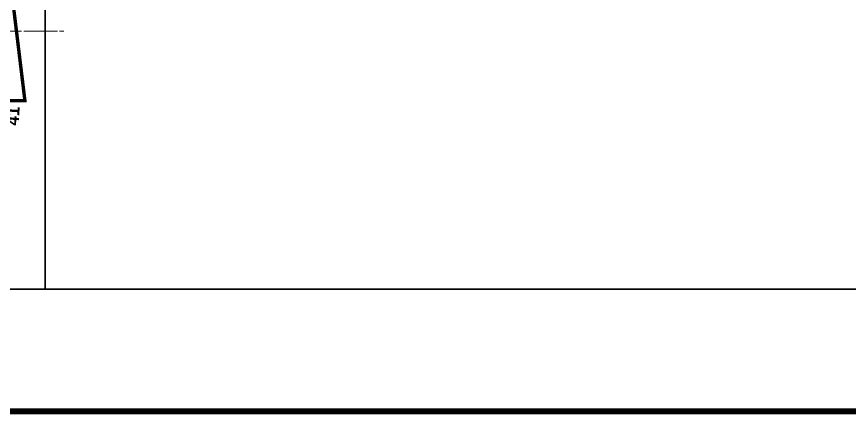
# Model space of a CAD drawing. Header units: millimetres. Extents: x -100356 to 314685, y 446 to 1273965.
# Drawn here: x 86788 to 135586, y 769711 to 793018 of the extents above; entities that cross this region are included whole.
import ezdxf
from ezdxf.xclip import XClip

# ---------------------------------------------------------------- set-up
doc = ezdxf.new("R2010")
doc.units = ezdxf.units.MM
doc.header["$XCLIPFRAME"] = 2
for name, pattern in [('20180221 BF$0$DASHDOT', [1, 0.5, -0.25, 0, -0.25]), ('CENTER', [2, 1.25, -0.25, 0.25, -0.25]), ('gf$0$CENTER2', [28.575, 19.05, -3.175, 3.175, -3.175]), ('gf$0$Kume - Grid Line', [10.5, 6, -1.25, 2, -1.25])]:
    doc.linetypes.add(name, pattern=pattern)
doc.layers.get('DEFPOINTS').update_dxf_attribs({"lineweight": 13})
for name, color, linetype in [('20180221 BF$0$10', 1, 'Continuous'), ('20180221 BF$0$sohieu_diem', 2, 'Continuous'), ('20180221 BF$0$TREE', 99, 'Continuous')]:
    doc.layers.add(name, color=color, linetype=linetype)
for name, color, linetype, lineweight in [('20180221 BF$0$setback', 1, 'Continuous', 13), ('20180330-Ascent Plaza-TP-Ban ve so bo$0$KÍNH', 150, 'Continuous', 9), ('A.Concrete', 7, 'Continuous', 25), ('gf$0$A.Axis', 251, 'gf$0$CENTER2', 13), ('LGI', 250, 'CENTER', 9), ('luoicot', 30, 'Continuous', 13), ('net thay', 137, 'Continuous', 15)]:
    doc.layers.add(name, color=color, linetype=linetype, lineweight=lineweight)
doc.layers.add('@area depoint', color=8, linetype='Continuous', lineweight=35, plot=False)
doc.styles.add('20180221 BF$0$VAPTIMN', font='VNI-Aptima-Bold.TTF')

# ---------------------------------------------------------------- blocks, each defined once
blk = doc.blocks.new('X-GRID')
at = {"layer": 'LGI', "ltscale": 1500}
blk.add_line((5008.8, 42400), (-57318.6, 42400), dxfattribs=at)
blk = doc.blocks.new('A$C60262ED2')
at = {"rotation": 180}
blk.add_blockref('X-GRID', (7409, 51484, 0), dxfattribs=at)
blk = doc.blocks.new('column')
at = {"layer": 'luoicot', "ltscale": 0.5}
blk.add_blockref('A$C60262ED2', (-47109, -40384, 0), dxfattribs=at)
blk = doc.blocks.new('20180221 BF$0$hientrang')
at = {"layer": '20180221 BF$0$10', "color": 1, "linetype": 'Continuous'}
for p, q in [((-113704, 94445, 0), (-110540, 43326, 0)), ((-110540, 43326, 0), (-98301, 45606, 0))]:
    blk.add_line(p, q, dxfattribs=at)
at = {"layer": '20180221 BF$0$10', "color": 1}
for p, q in [((-113704, 94445, 0), (-110540, 43326, 0)), ((-110540, 43326, 0), (-98301, 45606, 0))]:
    blk.add_line(p, q, dxfattribs=at)
at = {"layer": '20180221 BF$0$setback', "color": 1, "linetype": '20180221 BF$0$DASHDOT', "ltscale": 200, "const_width": 200, "elevation": 0}
blk.add_lwpolyline([(-113704, 94445), (-110540, 43326), (-98301, 45606), (-91530, 9756), (-85475, -23636), (-84461, -29232), (-81749, -27875), (-75755, -24953), (-64558, -19417), (-64638, -19197), (-55972, -14408), (-60190, -3658), (-67604, 15237), (-61541, 17599), (-63693, 23682), (-65904, 31044), (-70963, 47371)], dxfattribs=at)
at = {"layer": '20180221 BF$0$sohieu_diem', "color": 3, "const_width": 93.8, "elevation": 0}
blk.add_lwpolyline([(-110586, 43326, 1), (-110493, 43326, 1)], format="xyb", close=True, dxfattribs=at)
at = {"layer": '20180221 BF$0$sohieu_diem', "color": 3, "style": '20180221 BF$0$VAPTIMN'}
blk.add_text('41', height=750, rotation=359.9273, dxfattribs=at).set_placement((-112038, 43605, 0))
blk = doc.blocks.new('gf$0$grid tower-gf')
at = {"layer": 'gf$0$A.Axis', "linetype": 'gf$0$Kume - Grid Line', "lineweight": 9, "ltscale": 100}
blk.add_line((48341.2, 31299.9), (-14918.8, 31299.9), dxfattribs=at)

msp = doc.modelspace()

# ---------------------------------------------------------------- linework, layer by layer
at = {"layer": '@area depoint', "ltscale": 0.5, "elevation": 0}
for points in [[(29051.7, 777055.1), (88451.7, 777055.1), (88451.7, 861055.1), (29051.7, 861055.1)], [(88451.7, 777055.1), (147851.7, 777055.1), (147851.7, 861055.1), (88451.7, 861055.1)]]:
    msp.add_lwpolyline(points, close=True, dxfattribs=at)
at = {"layer": 'DEFPOINTS', "const_width": 345.1, "elevation": 0}
msp.add_lwpolyline([(17228.7, 769884.1), (17228.7, 870665.8), (159772.7, 870665.8), (159772.7, 769884.1)], close=True, dxfattribs=at)
at = {"layer": 'net thay', "ltscale": 0.5, "elevation": 0}
msp.add_lwpolyline([(155051.7, 777055.1), (155051.7, 866155.1), (29051.7, 866155.1), (29051.7, 777055.1)], close=True, dxfattribs=at)

# ---------------------------------------------------------------- block references
at = {"layer": '20180221 BF$0$TREE'}
ref = msp.add_blockref('20180221 BF$0$hientrang', (137502.3, 895676.4, 0), dxfattribs=dict(at, rotation=86.37342821610302))
XClip(ref).set_block_clipping_path([(-133148.1755428242, 112075.9558377523), (-124131.7889780848, -30182.5877385634), (-23551.8986045148, -23807.8059542924), (-32568.2851692542, 118450.7376220233)])
at = {"layer": '20180330-Ascent Plaza-TP-Ban ve so bo$0$KÍNH', "rotation": 180}
msp.add_blockref('gf$0$grid tower-gf', (74640.7, 823468.2, 0), dxfattribs=at)
at = {"layer": 'A.Concrete'}
msp.add_blockref('column', (71940.7, 823468.3, 0), dxfattribs=at)

doc.saveas('drawing.dxf')
